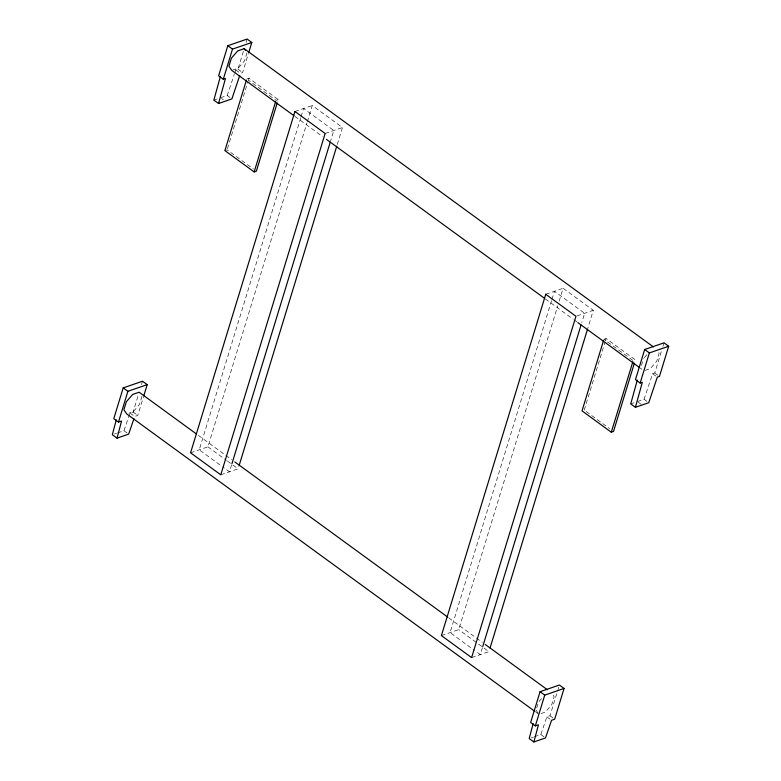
<?xml version="1.0" encoding="UTF-8"?>
<svg xmlns="http://www.w3.org/2000/svg" width="781" height="781" viewBox="0 0 781 781"><rect width="100%" height="100%" fill="white"/><g stroke="black" fill="none" stroke-linecap="round" stroke-linejoin="round"><path stroke-width="0.59" stroke-dasharray="3.9 2.93" d="M117.609 432.908L123.945 430.731L130.017 413.071L133.112 411.997L138.344 394.903M141.478 384.652L142.523 381.226M234.651 73.258L235.764 69.919L237.922 69.177L243.945 49.476M246.064 42.525L247.128 39.05M141.976 396.348L139.506 404.421L133.19 411.704L128.875 413.188M247.011 52.796L244.541 60.859L238.225 68.142L232.836 69.997M130.017 413.071L134.693 416.488L137.798 415.414L143.372 397.178M235.764 69.919L240.45 73.336L242.598 72.594L248.27 54.055M227.447 148.673L247.919 81.722M248.27 80.57L248.973 78.266L278.251 99.597L277.538 101.901M300.753 117.804L199.243 449.817L221.658 466.15M301.105 116.642L303.594 108.491L333.799 130.505L330.597 140.99M190.574 452.804L207.912 446.83L306.923 122.978M307.275 121.807L312.263 105.503L342.469 127.518L337.128 144.993M231.586 464.832L229.448 471.822L222.634 466.853M220.779 474.809L238.117 468.834L238.83 466.511M551.571 300.607L450.071 632.61L474.428 650.358M551.933 299.435L554.422 291.284L584.627 313.298L581.777 322.621M441.402 635.597L458.74 629.623L557.751 305.771M559.176 301.115L563.091 288.296L593.296 310.311L587.956 327.786M482.414 647.634L480.276 654.624L475.404 651.071M584.237 410.113L605.06 342.01M605.412 340.848L606.115 338.544L635.392 359.875L634.689 362.189M536.772 707.889L538.529 702.129L541.692 698.487M641.455 365.479L643.564 358.567M534.468 736.717L540.813 734.53L546.876 716.87L549.98 715.806L557.644 690.736M557.995 689.594L558.688 687.309M637.403 401.58L644.071 399.296L652.623 373.718L654.781 372.976L661.517 350.962M662.932 346.334L663.996 342.849M220.545 97.771L227.212 95.487L234.28 74.371M644.354 357.659L647.517 354.018M213.857 100.095L217.206 98.933M630.726 403.894L634.065 402.732M246.767 79.027L248.973 78.266M278.251 99.597L276.044 100.358L248.719 80.443M294.935 111.478L312.263 105.503M224.889 150.587L227.095 149.835L253.444 169.028M325.14 133.492L342.469 127.518M114.436 434.002L116.554 433.279M545.753 294.271L563.091 288.296M577.042 315.915L593.296 310.311M606.115 338.544L603.908 339.305L633.186 360.637L635.392 359.875M645.008 370.389L650.407 368.534L656.723 361.252L659.193 353.178L658.061 351.528M471.607 657.612L488.945 651.637L458.74 629.623M541.057 713.58L545.363 712.087L551.689 704.813L554.149 696.74L552.45 694.27M531.305 737.811L533.413 737.079M237.922 69.177L242.598 72.594M654.781 372.976L659.467 376.393M652.623 373.718L657.309 377.135M294.867 116.359L322.475 136.49M545.323 298.898L572.932 319.019M573.918 319.741L576.876 321.889M639.99 367.89L641.962 369.325M227.212 95.487L230.024 97.537M644.071 399.296L646.883 401.346M221.482 98.455L223.356 99.822M638.341 402.254L641.152 404.304M586.189 411.538L609.61 428.603M198.306 435.339L224.928 454.747M225.914 455.469L231.83 459.775M448.772 617.878L482.297 642.314M207.912 446.83L226.422 460.321M227.398 461.024L238.117 468.834M133.112 411.997L137.798 415.414M549.98 715.806L554.666 719.223M546.876 716.87L551.562 720.287M535.942 712.165L537.914 713.6M123.945 430.731L128.631 434.138M540.813 734.53L545.499 737.947M536.059 710.193L538.9 714.322"/><path stroke-width="1.17" d="M116.291 419.875L112.327 434.734L117.004 438.151L128.631 434.138L133.941 418.694M117.004 438.151L121.582 421.008L118.478 422.072L113.792 418.665L123.203 387.893L142.523 381.226L147.209 384.642L143.724 396.035M533.15 723.684L529.186 738.533L533.872 741.95L545.499 737.947L551.562 720.287L554.666 719.223L564.067 688.442L559.391 685.035L540.062 691.693L530.66 722.464L535.336 725.881L538.441 724.807L533.872 741.95M220.457 76.226L213.857 100.095L218.543 103.502L231.898 98.904L239.708 75.552M218.543 103.502L225.455 78.5L223.288 79.242L218.612 75.835L227.818 45.708L247.128 39.05L251.814 42.467L248.622 52.893M637.325 380.025L630.726 403.894L635.412 407.311L648.757 402.713L657.309 377.135L659.467 376.393L668.673 346.266L663.996 342.849L644.676 349.507L635.47 379.634L640.156 383.051L642.324 382.3L635.412 407.311M118.478 422.072L127.889 391.301L147.209 384.642M223.288 79.242L232.504 49.115L251.814 42.467M246.415 80.179L224.889 150.587L254.157 171.927L256.363 171.166L277.187 103.063M254.157 171.927L275.683 101.51M231.947 463.67L330.246 142.152M239.181 465.339L336.777 146.154M482.765 646.473L581.064 324.945M490.009 648.142L587.595 328.947M603.557 340.457L582.03 410.874L611.298 432.205L613.515 431.444L634.328 363.341M611.298 432.205L632.835 361.788M535.336 725.881L544.747 695.11L564.067 688.442M640.156 383.051L649.362 352.924L668.673 346.266M653.404 346.901L244.18 48.666L237.707 50.892L231.391 58.175L228.921 66.248L231.752 70.368L293.881 115.647M227.818 45.708L232.504 49.115M644.676 349.507L649.362 352.924M326.419 139.36L544.337 298.176M577.862 322.612L639.004 367.168M196.334 433.904L139.145 392.228L132.672 394.454L126.346 401.737L123.886 409.8L126.717 413.93L534.956 711.442M234.788 461.932L447.786 617.156M485.255 644.462L547.374 689.74M123.203 387.893L127.889 391.301M540.062 691.693L544.747 695.11M244.18 48.666L245.312 50.316M294.935 111.478L190.574 452.804L220.779 474.809L325.14 133.492L294.935 111.478M545.753 294.271L441.402 635.597L471.607 657.612L575.958 316.285L545.753 294.271"/></g></svg>
